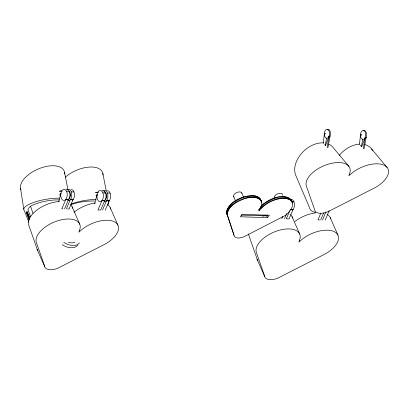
<?xml version="1.0" encoding="UTF-8"?>
<svg xmlns="http://www.w3.org/2000/svg" width="409" height="409" viewBox="0 0 409 409"><rect width="100%" height="100%" fill="white"/><g stroke="black" fill="none" stroke-linecap="round" stroke-linejoin="round"><path stroke-width="0.61" d="M226.489 212.409C228.871 201.156 242.445 195.747 252.936 195.66C257.532 195.446 261.54 198.81 261.826 203.411C262.21 206.259 259.444 208.258 258.953 210.671C265.666 203.022 275.876 197.337 286.372 198.616C299.434 200.891 289.143 214.643 281.965 217.164L246.029 235.712A8.783 4.525 -23.7 0 1 234.035 235.318L226.489 212.409L234.02 235.323M227.256 214.158C228.396 205.819 237.246 201.248 244.424 198.718C249.919 197.036 259.787 195.579 261.786 202.787M323.314 143.242L324.347 133.544M359.47 144.423L360.503 134.73M325.278 145.369L326.561 138.181M361.433 146.55L362.717 139.362M58.753 201.775L61.059 192.711A5.568 3.246 -88.1 0 1 66.074 190.456A5.568 3.246 -88.1 0 1 65.926 199.249L61.82 208.764L62.909 208.8M94.382 203.646L94.908 202.956L97.214 193.897A5.568 3.246 -88.1 0 1 102.224 191.642A5.568 3.246 -88.1 0 1 102.076 200.436L97.976 209.95L100.144 210.022M329.378 137.726L330.007 136.146A4.453 2.597 -88.1 0 0 330.032 131.258A4.453 2.597 -88.1 0 0 327.42 129.438M64.535 208.856L68.635 199.341A5.568 3.246 -88.1 0 0 69.699 192.557A5.568 3.246 -88.1 0 0 66.1 189.546M66.34 208.912L70.445 199.398A5.568 3.246 -88.1 0 0 71.37 192.158A5.568 3.246 -88.1 0 0 67.321 189.94M100.686 210.037L104.786 200.522A5.568 3.246 -88.1 0 0 105.808 193.585A5.568 3.246 -88.1 0 0 102.051 190.824M102.495 210.098L106.596 200.584A5.568 3.246 -88.1 0 0 107.572 193.493A5.568 3.246 -88.1 0 0 103.666 190.993M105.205 210.185L109.305 200.671A5.568 3.246 -88.1 0 0 110.41 194.05A5.568 3.246 -88.1 0 0 106.974 190.814M281.816 218.687L282.798 216.361M284.526 218.774L286.74 213.539M286.336 218.835L289.776 210.691M320.671 213.472L317.967 219.873L319.598 219.924M320.682 219.96L323.631 212.982M322.486 220.022L325.927 211.877M325.201 220.108L329.133 210.799A5.568 3.246 -88.1 0 1 328.585 211.315M365.845 137.997A4.453 2.597 -88.1 0 0 365.958 137.787L366.157 137.327A4.453 2.597 -88.1 0 0 366.137 132.327A4.453 2.597 -88.1 0 0 363.412 130.686M240.901 215.068L266.755 215.916L267.491 214.95M267.522 217.665L269.362 215.252L242.246 214.362L240.41 216.775L267.522 217.665L266.755 215.916M71.023 189.582A5.568 3.246 -88.1 0 1 74.295 193.028A5.568 3.246 -88.1 0 1 73.155 199.49L72.986 199.694A5.568 3.246 -88.1 0 1 72.628 200.057M290.61 199.618A5.568 3.246 -88.1 0 1 294.209 202.629A5.568 3.246 -88.1 0 1 293.146 209.408L292.977 209.618A5.568 3.246 -88.1 0 1 292.241 210.262M292.42 202.619C286.837 190.272 268.248 199.142 261.29 205.793L262.057 207.537M60.967 193.713L59.888 194.311L60.097 195.517M96.038 195.497L97.122 194.899M104.479 200.574L104.638 200.492A4.453 2.597 -88.1 0 0 106.514 196.381A4.453 2.597 -88.1 0 0 104.949 192.118M71.069 204.551C78.62 202.082 86.611 200.737 94.571 201.054M29.131 219.822L26.196 211.949L27.291 211.744L29.811 217.992M26.381 213.007L27.475 212.803L29.765 218.483M61.815 191.023L59.346 191.141L62.102 191.085M98.584 192.179L95.496 192.322L96.401 192.353M96.105 195.88L97.337 195.824M329.807 136.601L328.902 136.57A4.453 2.597 -88.1 0 1 325.492 137.562A4.453 2.597 -88.1 0 1 324.613 131.923L324.782 131.432A4.453 2.597 -88.1 0 1 328.391 129.985A4.453 2.597 -88.1 0 1 329.102 136.115L327.098 147.337L328.003 147.368L330.007 136.146L329.102 136.115L325.477 145.584L324.613 144.643M365.958 137.787L365.053 137.756A4.453 2.597 -88.1 0 1 361.643 138.743A4.453 2.597 -88.1 0 1 360.769 133.109L360.932 132.613A4.453 2.597 -88.1 0 1 364.542 131.171A4.453 2.597 -88.1 0 1 365.252 137.301L363.248 148.523L364.153 148.554L366.157 137.327L365.252 137.301L361.628 146.765L360.334 145.359M66.749 191.714L69.458 191.806M71.268 191.862L73.978 191.954M102.899 192.9L105.609 192.987M107.419 193.048L110.128 193.135M291.801 201.801L293.969 201.872M65.926 199.249L68.635 199.341M70.445 199.398L73.155 199.49M102.076 200.436L104.786 200.522M106.596 200.584L109.305 200.671M59.382 199.904C52.526 199.735 45.67 200.855 39.09 202.736C35.251 204.316 29.433 205.19 27.94 209.612L30.649 216.821M290.436 209.321L293.146 209.408M290.809 209.546L292.977 209.618L289.045 218.922L286.878 218.856M67.429 208.948L69.055 209.004L72.986 199.694L70.276 199.607A5.568 3.246 -88.1 0 1 67.725 200.471M371.571 148.932L387.088 167.439M348.959 166.427L333.493 148.012A23.553 16.457 -42.7 0 0 328.672 144.111M330.257 217.619L337.926 235.098M291.402 200.328L292.599 203.191M291.09 199.817L291.862 201.565M290.717 199.336L291.484 201.085M290.278 198.892L291.044 200.64M289.776 198.483L290.543 200.231M289.214 198.109L289.981 199.858M288.596 197.777L289.362 199.526M287.926 197.486L288.693 199.234M287.2 197.235L287.967 198.984M286.423 197.031L287.195 198.779M285.605 196.867L286.372 198.616M284.741 196.744L285.508 198.493M283.836 196.673L284.603 198.416M292.057 216.637L299.731 234.117M282.9 196.642L283.667 198.391M281.929 196.657L282.696 198.401M280.927 196.714L281.694 198.462M279.899 196.821L280.671 198.569M278.856 196.969L279.623 198.718M277.793 197.158L278.56 198.907M276.719 197.399L277.486 199.142M275.64 197.675L276.407 199.423M274.551 197.992L275.318 199.74M273.468 198.35L274.234 200.098M272.389 198.748L273.156 200.497M271.315 199.178L272.082 200.926M270.257 199.648L271.024 201.397M269.219 200.149L269.986 201.898M268.202 200.681L268.969 202.429M267.205 201.243L267.977 202.992M266.244 201.831L267.011 203.58M265.313 202.445L266.08 204.193M264.418 203.079L265.19 204.827M263.57 203.733L264.337 205.482M260.487 199.326L261.499 201.622M262.762 204.408L263.529 206.156M260.18 198.815L261.423 201.611M259.802 198.334L260.569 200.083M259.367 197.89L260.134 199.638M258.866 197.481L259.633 199.229M262 205.093L262.767 206.842M258.309 197.107L259.076 198.856M257.69 196.775L258.457 198.518M257.021 196.478L257.788 198.227M256.295 196.228L257.062 197.976M260.63 206.499L261.397 208.247M255.523 196.018L256.29 197.767M260.282 207.792L260.794 208.958M254.705 195.855L255.472 197.603M253.841 195.737L254.608 197.481M259.403 208.876L259.914 210.042M259.265 208.994L259.776 210.16M259.117 209.106L259.628 210.272M252.936 195.66L253.703 197.409M258.621 209.413L259.132 210.579M252 195.63L252.767 197.373M251.029 195.64L251.796 197.389M250.027 195.701L250.794 197.45M249.004 195.804L249.771 197.552M247.961 195.952L248.728 197.7M246.898 196.141L247.665 197.89M245.824 196.376L246.591 198.125M244.74 196.652L245.512 198.401M243.657 196.969L244.424 198.718M241.755 192.869L243.8 197.532M242.573 197.327L243.34 199.076M241.494 197.726L242.261 199.474M240.42 198.155L241.187 199.904M239.362 198.626L240.129 200.374M238.319 199.127L239.091 200.87M237.302 199.658L238.069 201.402M236.31 200.216L237.077 201.964M233.611 196.473L235.656 201.136M235.344 200.804L236.111 202.552M234.413 201.417L235.18 203.166M233.519 202.051L234.285 203.8M232.665 202.706L233.432 204.454M257.087 259.265L264.761 276.745M231.857 203.375L232.624 205.124M231.095 204.065L231.862 205.809M230.379 204.761L231.151 206.509M229.72 205.466L230.487 207.215M229.117 206.182L229.884 207.93M228.57 206.898L229.337 208.646M228.084 207.614L228.851 209.362M227.66 208.329L228.427 210.078M227.302 209.035L228.069 210.783M227.005 209.74L227.772 211.484M226.775 210.43L227.542 212.179M226.612 211.105L227.378 212.854M226.52 211.765L227.286 213.513M226.535 213.033L227.302 214.781M226.642 213.631L227.409 215.379M110.261 207.695L117.935 225.175M72.066 206.719L79.735 224.198M37.096 249.342L44.77 266.821M26.196 211.949L29.177 219.336M28.896 222.169L24.019 210.088A23.553 6.34 -9.7 0 1 34.371 202.184A23.553 6.34 -9.7 0 1 59.274 198.161M30.547 206.192L33.001 213.416M291.653 200.87L291.939 202.041M102.833 173.385L106.187 190.609M108.349 201.678L108.584 202.91M64.566 172.434L67.848 189.311M27.291 211.744L27.475 212.803M20.522 188.258L23.804 209.316M60.91 193.37A5.568 3.246 -88.1 0 0 62.02 199.408A5.568 3.246 -88.1 0 0 65.757 199.459L68.467 199.546A5.568 3.246 -88.1 0 1 68.109 199.909M72.439 200.206A5.568 3.246 -88.1 0 1 72.25 200.338M70.149 194.602A0.593 0.348 -88.1 0 1 70.593 194.684A0.593 0.348 -88.1 0 1 70.593 195.456A0.593 0.348 -88.1 0 1 70.149 195.599M97.061 194.556A5.568 3.246 -88.1 0 0 98.17 200.594A5.568 3.246 -88.1 0 0 101.907 200.64L104.617 200.732A5.568 3.246 -88.1 0 1 104.075 201.243M108.595 201.392A5.568 3.246 -88.1 0 0 109.137 200.88L106.427 200.788A5.568 3.246 -88.1 0 1 104.075 201.719M37.904 250.676A11.984 6.171 -23.7 0 1 36.953 248.565L28.865 225.492A23.553 12.132 -23.7 0 1 36.452 210.405A23.553 12.132 -23.7 0 1 59.341 201.545M70.609 204.597A23.553 12.132 -23.7 0 1 72.485 208.191M74.039 212.256A23.553 12.132 -23.7 0 1 95.328 203.007M107.337 204.638A23.553 12.132 -23.7 0 1 110.752 209.142M20.946 189.73A23.553 12.132 -23.7 0 1 40.568 168.079A23.553 12.132 -23.7 0 1 64.642 174.029M65.312 177.194A23.553 12.132 -23.7 0 1 89.494 167.056A23.553 12.132 -23.7 0 1 102.976 174.96M108.298 202.153A23.553 6.34 -9.7 0 1 108.063 204.597M71.038 204.03A23.553 6.34 -9.7 0 1 96.079 199.418M104.484 191.887A4.453 2.597 -88.1 0 1 104.801 192.025M104.321 200.635A4.453 2.597 -88.1 0 1 104.157 200.681M68.947 191.044A4.453 2.597 -88.1 0 1 70.353 195.338A4.453 2.597 -88.1 0 1 68.487 199.311M77.7 245.185A14.473 9.049 36.8 0 1 62.142 244.71M75 242.292A11.135 6.958 36.8 0 1 68.436 242.286M79.407 242.915A14.473 9.049 36.8 0 1 63.855 242.44M257.895 260.594A11.984 6.171 -23.7 0 1 256.944 258.488L248.856 235.41A23.553 12.132 -23.7 0 1 248.437 233.938M290.605 214.52A23.553 12.132 -23.7 0 1 292.476 218.115M262.803 216.249A23.553 12.132 -23.7 0 1 265.467 214.97M294.879 221.494A23.553 12.132 -23.7 0 1 315.319 212.931M327.333 214.556A23.553 12.132 -23.7 0 1 330.62 218.57M315.758 212.317A11.984 8.374 -42.7 0 1 309.357 207.317L296.009 175.936A23.553 16.457 -42.7 0 1 301.198 153.84A23.553 16.457 -42.7 0 1 323.775 142.894M364.496 144.52A23.553 16.457 -42.7 0 1 372.691 150.691M339.194 155.481A23.553 16.457 -42.7 0 1 359.808 144.111M329.695 136.811A4.453 2.597 -88.1 0 1 329.45 137.199M274.577 198.166A4.453 2.296 -23.7 0 1 277.972 193.702A4.453 2.296 -23.7 0 1 282.486 195.267M234.101 197.031A4.453 2.296 -23.7 0 1 236.484 192.695A4.453 2.296 -23.7 0 1 241.862 193.293M233.611 234.638A8.783 4.525 -23.7 0 1 233.263 233.57M324.787 133.687C325.4 135.185 325.349 132.112 324.787 133.687M360.937 134.873C361.52 136.366 361.556 133.375 360.942 134.812M79.341 230.742L78.86 232.159L80.512 230.778A23.553 12.132 -23.7 0 1 115.261 222.266A23.553 12.132 -23.7 0 1 103.053 245.149L61.053 266.581A11.984 6.171 -23.7 0 1 44.627 266.044L36.534 242.966A23.553 12.132 -23.7 0 1 58.937 220.425A23.553 12.132 -23.7 0 1 79.341 230.742M299.332 240.661L298.856 242.077L300.508 240.702A23.553 12.132 -23.7 0 1 335.252 232.189A23.553 12.132 -23.7 0 1 323.044 255.068L281.044 276.504A11.984 6.171 -23.7 0 1 264.618 275.968L256.53 252.89A23.553 12.132 -23.7 0 1 278.928 230.344A23.553 12.132 -23.7 0 1 299.332 240.661M349.322 174.3L348.846 175.717L350.498 174.336A23.553 12.132 -23.7 0 1 385.242 165.829A23.553 12.132 -23.7 0 1 373.034 188.707L331.034 210.139A11.984 6.171 -23.7 0 1 314.608 209.602L306.52 186.53A23.553 12.132 -23.7 0 1 328.918 163.983A23.553 12.132 -23.7 0 1 349.322 174.3M106.775 196.581A0.593 0.348 -88.1 0 0 106.504 195.681A0.593 0.348 -88.1 0 0 106.176 196.555A0.593 0.348 -88.1 0 0 106.775 196.581"/></g></svg>
